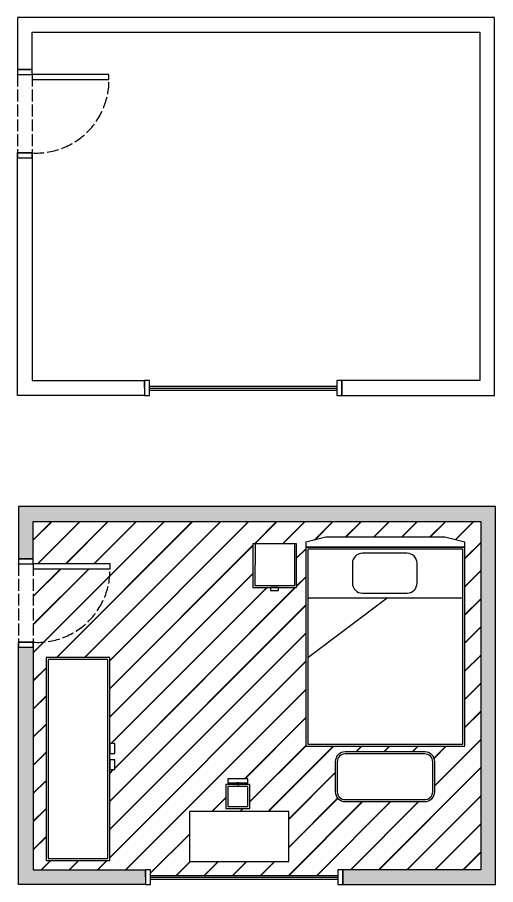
# Model space of a CAD drawing. Header units: centimetres. Extents: x 788 to 1950, y -495 to 482.
# Drawn here: x 788 to 1269, y -391 to 481 of the extents above; entities that cross this region are included whole.
import ezdxf

# ---------------------------------------------------------------- set-up
doc = ezdxf.new("R2010")
doc.units = ezdxf.units.CM
doc.linetypes.add('ACAD_ISO02W100', pattern=[15, 12, -3])
for name, color, linetype in [('DUVAR', 7, 'Continuous'), ('HATCH', 7, 'Continuous'), ('KAPI', 7, 'Continuous'), ('PENCERE', 7, 'Continuous'), ('TEFRIS', 7, 'Continuous')]:
    doc.layers.add(name, color=color, linetype=linetype)

# ---------------------------------------------------------------- blocks, each defined once
blk = doc.blocks.new('pen_1')
at = {"layer": 'PENCERE'}
for points in [[(0, 0), (5, 0), (5, 15), (0, 15)], [(193.5, 0), (198.5, 0), (198.5, 15), (193.5, 15)], [(193.5, 0), (198.5, 0), (198.5, 15), (193.5, 15)]]:
    blk.add_lwpolyline(points, close=True, dxfattribs=at)
for points in [[(5, 9.36), (193.5, 9.36)], [(5, 7.36), (193.5, 7.36)], [(5, 5.36), (193.5, 5.36)]]:
    blk.add_lwpolyline(points, dxfattribs=at)
blk = doc.blocks.new('kapi_1')
at = {"layer": 'KAPI', "linetype": 'ACAD_ISO02W100'}
for p, q in [((0, -5), (0, -83.79)), ((15, -5), (15, -83.79))]:
    blk.add_line(p, q, dxfattribs=at)
at = {"layer": 'KAPI'}
blk.add_line((15, -5), (15, -5), dxfattribs=at)
for points in [[(0, 0), (0, -5), (15, -5), (15, 0)], [(14.95, -10.02), (92.18, -9.96), (92.18, -4.96), (14.95, -5.02)], [(0, -83.79), (0, -88.79), (15, -88.79), (15, -83.79)]]:
    blk.add_lwpolyline(points, close=True, dxfattribs=at)
at = {"layer": 'KAPI', "linetype": 'ACAD_ISO02W100'}
blk.add_arc((18.97, -10.68), 73.22, 266.89258, 0.56379, dxfattribs=at)
at = {"layer": 'KAPI'}
for p in [(0, -5), (0, -5), (0, -5), (0, -5), (0, -83.79), (0, -83.79)]:
    blk.add_point(p, dxfattribs=at)
blk = doc.blocks.new('yatak_1')
at = {"layer": 'TEFRIS'}
blk.add_line((-76, 146.71), (-156, 86.71), dxfattribs=at)
for points in [[(2, 198), (2, 203), (-18, 208), (-138, 208), (-158, 203), (-158, 198)], [(-158, -2), (2, -2), (2, 198), (-158, 198)], [(-156, 0), (0, 0), (0, 196), (-156, 196)], [(-156, 0), (0, 0), (0, 146.71), (-156, 146.71)]]:
    blk.add_lwpolyline(points, close=True, dxfattribs=at)
blk.add_lwpolyline([(-46.07, 161.91), (-46.07, 181.91, 0.414214), (-56.07, 191.91), (-101.07, 191.91, 0.414214), (-111.07, 181.91), (-111.07, 161.91, 0.414214), (-101.07, 151.91), (-56.07, 151.91, 0.414214)], format="xyb", close=True, dxfattribs=at)
blk = doc.blocks.new('komodin_1')
at = {"layer": 'TEFRIS'}
for points in [[(0, 0), (44, 0), (44, 44), (0, 44)], [(2, 2), (42, 2), (42.1, 44), (2.1, 44)], [(17.84, -0.03), (17.84, -3.03), (25.84, -3.03), (25.84, -0.03)]]:
    blk.add_lwpolyline(points, close=True, dxfattribs=at)
blk = doc.blocks.new('dolap_1')
at = {"layer": 'TEFRIS'}
for points in [[(-2, -202), (62, -202), (62, 2), (-2, 2)], [(0, -200), (60, -200), (60, 0), (0, 0)], [(62, -84.63), (62, -94.63), (67, -94.63), (67, -84.63)], [(62, -100.74), (62, -110.74), (67, -110.74), (67, -100.74)]]:
    blk.add_lwpolyline(points, close=True, dxfattribs=at)
blk = doc.blocks.new('puf_1')
at = {"layer": 'TEFRIS'}
for points in [[(10, -10), (90, -10, 0.414214), (100, 0), (100, 30, 0.414214), (90, 40), (10, 40, 0.414214), (0, 30), (0, 0, 0.414214)], [(10, -8), (90, -8, 0.414214), (98, 0), (98, 30, 0.414214), (90, 38), (10, 38, 0.414214), (2, 30), (2, 0, 0.414214)]]:
    blk.add_lwpolyline(points, format="xyb", close=True, dxfattribs=at)
blk = doc.blocks.new('masa_1')
at = {"layer": 'TEFRIS'}
for points in [[(38.72, 79.09), (58.72, 79.09), (58.72, 83.09), (38.72, 83.09)], [(47.77, 77.09), (49.77, 77.09), (49.77, 79.09), (47.77, 79.09)], [(36.86, 53.09), (60.86, 53.09), (60.86, 77.09), (36.86, 77.09)], [(38.86, 55.09), (58.86, 55.09), (58.86, 75.09), (38.86, 75.09)], [(0, 0), (100, 0), (100, 50), (0, 50)]]:
    blk.add_lwpolyline(points, close=True, dxfattribs=at)

msp = doc.modelspace()

# ---------------------------------------------------------------- hatches: boundary and pattern name
at = {"layer": 'HATCH'}
h = msp.add_hatch(color=256, dxfattribs=at)
h.dxf.hatch_style = 1
h.paths.add_polyline_path([(804.458, -63.139), (804.458, -25.609), (1254.458, -25.609), (1254.458, -375.609), (1115.768, -375.609), (1115.909, -390.609), (1269.458, -390.609), (1269.458, -10.609), (789.458, -10.609), (789.458, -63.139)])
at = {"layer": 'HATCH', "true_color": 0x136734}
h = msp.add_hatch(color=116, dxfattribs=at)
h.dxf.hatch_style = 1
h.paths.add_polyline_path([(1269.458, -10.609), (789.458, -10.609), (789.458, -63.139), (804.458, -63.139), (804.458, -25.609), (1254.458, -25.609), (1254.458, -375.609), (1115.768, -375.609), (1115.909, -390.609), (1269.458, -390.609)])
h.paths.add_polyline_path([(804.458, -151.933), (789.458, -151.933), (789.458, -390.609), (917.266, -390.609), (917.125, -375.609), (804.458, -375.609)], flags=17)
h = msp.add_hatch(color=116, dxfattribs=at)
h.dxf.hatch_style = 1
h.paths.add_polyline_path([(1269.458, -10.609), (789.458, -10.609), (789.458, -63.139), (804.458, -63.139), (804.458, -25.609), (1254.458, -25.609), (1254.458, -375.609), (1115.768, -375.609), (1115.909, -390.609), (1269.458, -390.609)])
at = {"layer": 'HATCH', "true_color": 0x636466}
h = msp.add_hatch(dxfattribs=at)
h.set_pattern_fill('JIS_LC_20', color=251)
h.paths.add_polyline_path([(1254.458, -25.609), (804.458, -25.609), (804.458, -63.139), (804.458, -68.16), (881.642, -68.102), (881.642, -73.102, -0.4331076), (804.458, -146.933), (804.458, -375.609), (917.125, -375.609), (922.266, -375.609), (922.266, -381.248), (1110.768, -381.248), (1110.768, -375.609), (1115.768, -375.609), (1254.458, -375.609)])
h.paths.add_polyline_path([(1078.503, -51.446), (1078.503, -46.446), (1098.503, -41.446), (1218.503, -41.446), (1238.503, -46.446), (1238.503, -51.446), (1238.503, -251.446), (1078.503, -251.446)], flags=16)
h.paths.add_polyline_path([(1080.503, -53.446), (1236.503, -53.446), (1236.503, -249.446), (1080.503, -249.446)], flags=0)
h.paths.add_polyline_path([(1080.503, -102.736), (1080.503, -53.446), (1236.503, -53.446), (1236.503, -249.446), (1080.503, -249.446)], flags=0)
h.paths.add_polyline_path([(1080.503, -102.736), (1236.503, -102.736), (1236.503, -249.446), (1080.503, -249.446)], flags=0)
h.paths.add_polyline_path([(1025.32, -92.017), (1025.32, -48.017), (1069.32, -48.017), (1069.32, -92.017), (1051.164, -92.017), (1051.164, -95.048), (1043.164, -95.048), (1043.164, -92.017)], flags=16)
h.paths.add_polyline_path([(1027.32, -90.017), (1027.417, -48.017), (1067.417, -48.017), (1067.32, -90.017)], flags=0)
h.paths.add_polyline_path([(1000.099, -284.095), (1020.099, -284.095), (1020.099, -288.095), (1011.15, -288.095), (1011.15, -290.098), (1022.244, -290.098), (1022.244, -314.098), (998.244, -314.098), (998.244, -290.098), (1009.15, -290.098), (1009.15, -288.095), (1000.099, -288.095)], flags=16)
h.paths.add_polyline_path([(881.306, -248.878), (886.306, -248.878), (886.306, -258.878), (881.306, -258.878), (881.306, -264.99), (886.306, -264.99), (886.306, -274.99), (881.306, -274.99), (881.306, -366.253), (817.306, -366.253), (817.306, -162.253), (881.306, -162.253)], flags=16)
h.paths.add_polyline_path([(879.306, -364.253), (819.306, -364.253), (819.306, -164.253), (879.306, -164.253)], flags=0)
h.paths.add_polyline_path([(1000.244, -292.098), (1020.244, -292.098), (1020.244, -312.098), (1000.244, -312.098)], flags=0)
h.paths.add_polyline_path([(1061.382, -317.187), (1061.382, -367.187), (961.382, -367.187), (961.382, -317.187)], flags=16)
h.paths.add_polyline_path([(1118.145, -257.153), (1198.145, -257.153, -0.4142136), (1208.145, -267.153), (1208.145, -297.153, -0.4142136), (1198.145, -307.153), (1118.145, -307.153, -0.4142136), (1108.145, -297.153), (1108.145, -267.153, -0.4142136)], flags=16)
h.paths.add_polyline_path([(1118.145, -259.153), (1198.145, -259.153, -0.4142136), (1206.145, -267.153), (1206.145, -297.153, -0.4142136), (1198.145, -305.153), (1118.145, -305.153, -0.4142136), (1110.145, -297.153), (1110.145, -267.153, -0.4142136)], flags=0)
h.paths.add_polyline_path([(1125.434, -87.54), (1125.434, -67.54, -0.4142136), (1135.434, -57.54), (1180.434, -57.54, -0.4142136), (1190.434, -67.54), (1190.434, -87.54, -0.4142136), (1180.434, -97.54), (1135.434, -97.54, -0.4142136)], flags=0)
h.paths.add_polyline_path([(881.642, -73.102), (804.458, -73.16), (804.458, -146.933, 0.4331076)], flags=17)
at = {"layer": 'HATCH'}
h = msp.add_hatch(color=256, dxfattribs=at)
h.dxf.hatch_style = 1
h.paths.add_polyline_path([(917.125, -375.609), (804.458, -375.609), (804.458, -151.933), (789.458, -151.933), (789.458, -390.609), (917.266, -390.609)], flags=0)
h.paths.add_polyline_path([(917.125, -375.609), (917.266, -390.609), (789.458, -390.609), (789.458, -146.933), (804.458, -146.922), (804.458, -375.609)], flags=17)
h.paths.add_polyline_path([(917.125, -375.609), (917.266, -390.609), (789.458, -390.609), (789.458, -146.933), (804.458, -146.922), (804.458, -375.609)], flags=17)
h = msp.add_hatch(color=256, dxfattribs=at)
h.dxf.hatch_style = 1
h.paths.add_polyline_path([(804.458, -151.933), (789.458, -151.933), (789.458, -390.609), (917.266, -390.609), (917.125, -375.609), (804.458, -375.609)])

# ---------------------------------------------------------------- linework, layer by layer
at = {"layer": 'DUVAR'}
for points in [[(803.398, 428.716), (803.398, 466.246), (803.398, 466.246), (1253.398, 466.246), (1253.398, 466.246), (1253.398, 116.246), (1253.398, 116.246), (1114.709, 116.246), (1114.849, 101.246), (1268.398, 101.246), (1268.398, 481.246), (788.398, 481.246), (788.398, 428.716)], [(916.066, 116.246), (916.206, 101.246), (788.398, 101.246), (788.398, 344.922), (803.398, 344.933), (803.398, 116.246), (803.398, 116.246)], [(804.458, -63.139), (804.458, -25.609), (804.458, -25.609), (1254.458, -25.609), (1254.458, -25.609), (1254.458, -375.609), (1254.458, -375.609), (1115.768, -375.609), (1115.909, -390.609), (1269.458, -390.609), (1269.458, -10.609), (789.458, -10.609), (789.458, -63.139)], [(804.458, -63.139), (804.458, -25.609), (804.458, -25.609), (1254.458, -25.609), (1254.458, -25.609), (1254.458, -375.609), (1254.458, -375.609), (1115.768, -375.609), (1115.909, -390.609), (1269.458, -390.609), (1269.458, -10.609), (789.458, -10.609), (789.458, -63.139)], [(917.125, -375.609), (917.266, -390.609), (789.458, -390.609), (789.458, -146.933), (804.458, -146.922), (804.458, -375.609), (804.458, -375.609)], [(917.125, -375.609), (917.266, -390.609), (789.458, -390.609), (789.458, -146.933), (804.458, -146.922), (804.458, -375.609), (804.458, -375.609)]]:
    msp.add_lwpolyline(points, close=True, dxfattribs=at)

# ---------------------------------------------------------------- block references
at = {"layer": 'KAPI'}
for p in [(788.398, 428.716), (789.458, -63.139), (789.458, -63.139)]:
    msp.add_blockref('kapi_1', p, dxfattribs=at)
at = {"layer": 'PENCERE'}
for p in [(916.206, 101.246), (917.266, -390.609), (917.266, -390.609)]:
    msp.add_blockref('pen_1', p, dxfattribs=at)
at = {"layer": 'TEFRIS'}
for name, p in [('yatak_1', (1236.503, -249.446)), ('yatak_1', (1236.503, -249.446)), ('komodin_1', (1025.32, -92.017)), ('komodin_1', (1025.32, -92.017)), ('dolap_1', (819.306, -164.253)), ('dolap_1', (819.306, -164.253)), ('puf_1', (1108.145, -297.153)), ('puf_1', (1108.145, -297.153)), ('masa_1', (961.382, -367.187)), ('masa_1', (961.382, -367.187))]:
    msp.add_blockref(name, p, dxfattribs=at)

doc.saveas('drawing.dxf')
